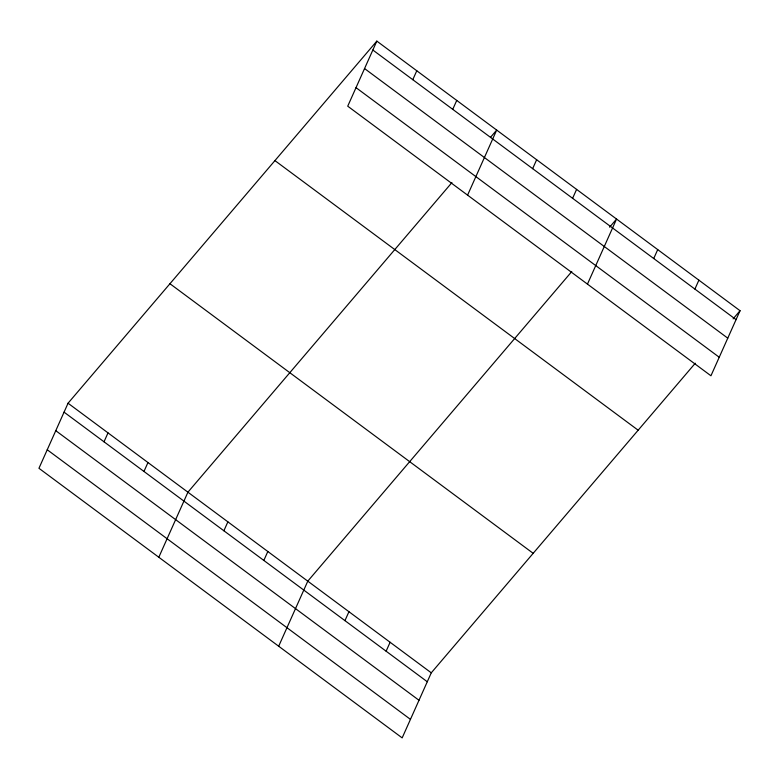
<?xml version="1.0" encoding="UTF-8"?>
<svg xmlns="http://www.w3.org/2000/svg" width="779" height="779" viewBox="0 0 779 779"><rect width="100%" height="100%" fill="white"/><g stroke="black" fill="none" stroke-linecap="round" stroke-linejoin="round"><path stroke-width="1.17" d="M376.832 41.112L347.726 106.178L710.945 375.78L740.05 310.714L376.832 41.112L68.055 403.22L38.95 468.286L402.168 737.888L431.274 672.822L695.277 363.218M104.016 441.81L108.008 432.881M143.969 471.461L147.961 462.541M158.809 557.258L187.914 492.192L451.917 182.588M412.792 79.692L416.784 70.762M223.885 530.772L227.877 521.852M452.745 109.352L456.737 100.423M263.838 560.432L267.83 551.503M467.585 195.139L496.69 130.083L490.517 137.318M278.678 646.229L307.783 581.163L571.786 271.55M532.651 168.663L536.643 159.734M344.951 620.639L348.943 611.719M572.604 198.314L576.596 189.394M386.121 651.195L390.113 642.266M587.454 284.111L616.559 219.045L609.606 227.195M653.727 258.531L657.719 249.601M694.897 289.087L698.89 280.158M733.107 318.864L740.05 310.714M372.839 50.031L736.058 319.633M364.553 68.562L727.771 338.164M356.013 87.647L719.231 357.249M274.929 160.61L638.157 430.212M169.949 283.731L533.177 553.324M68.055 403.22L431.274 672.822M64.063 412.149L427.281 681.752M55.776 430.68L418.995 700.272M47.237 449.765L410.455 719.368"/></g></svg>
